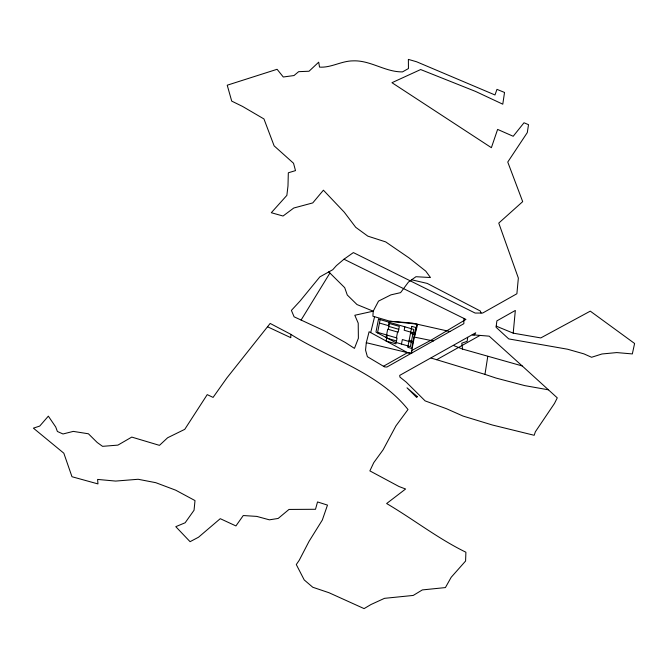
<?xml version="1.0" encoding="UTF-8"?>
<svg xmlns="http://www.w3.org/2000/svg" width="668" height="668" viewBox="0 0 668 668"><rect width="100%" height="100%" fill="white"/><g stroke="black" fill="none" stroke-linecap="round" stroke-linejoin="round"><path stroke-width="1" d="M463.918 318.377L463.842 323.688L386.889 367.041L384.559 366.907L367.375 356.687L365.546 350.082L366.298 342.709L369.095 331.745L407.555 352.654L411.68 353.464L411.73 350.516L430.685 340.388L465.938 319.421L343.987 259.209L336.405 265.63L332.748 269.722L319.838 276.894L300.032 301.068L291.398 310.411L294.104 316.807L325.04 331.169L345.147 342.383L354.457 348.37L358.382 338.259L358.215 323.145L354.808 315.263L373.203 311.188L378.531 301.101L390.922 294.864L400.583 292.642L408.44 282.088L415.964 276.711L430.468 277.537L425.758 271.124L408.958 257.848L385.686 241.899L367.817 236.138L355.702 227.295L344.296 212.224L323.412 190.188L312.758 202.913L293.77 208.015L283.04 216.023L271.3 212.716L286.864 195.373L287.983 185.963L288.325 172.787L295.498 170.616L293.528 163.251L274.13 145.866L263.96 118.954L242.567 106.437L231.712 101.11L227.229 85.203L277.103 69.288L283.282 77.004L294.004 75.542L298.646 71.668L309.042 71.234L318.694 62.174L319.529 67.109C331.052 67.961 341.465 60.88 353.121 60.863C370.473 60.145 385.244 72.119 402.478 71.893L408.449 68.562L408.373 59.394L416.548 61.748L494.98 94.965L496.967 89.362L504.532 92.468L502.779 104.191L475.591 91.441L420.648 69.547L391.966 82.698L491.381 147.686L497.618 129.408L513.199 136.272L524.004 122.77L528.53 124.674L527.286 132.598L507.755 162.048L522.693 201.636L498.762 223.087L518.351 278.063L516.89 293.753L482.672 313.041L475.132 313.058L353.372 252.587L343.987 259.209M290.722 337.682L290.889 334.351L270.164 323.437L226.928 377.879L213.084 397.402L207.23 394.629L184.76 429.34L167.635 437.749L159.46 445.356L131.763 437.089L117.919 445.113L102.555 446.341L97.236 442.517L88.418 433.782L73.288 431.394L63.001 433.975L57.398 431.486L55.72 426.986L48.346 416.147L39.721 426.075L33.4 428.146L63.827 453.205L71.985 476.727L97.962 483.916L97.603 479.424L115.639 481.077L138.134 479.273L155.769 482.68L175.692 490.178L195.006 500.574L194.046 510.243L185.145 522.768L175.784 526.668L190.063 541.673L198.513 537.231L220.256 518.677L235.929 525.933L243.261 515.537L256.746 516.397L269.388 519.829L278.164 518.452L288.993 509.442L315.505 509.283L317.525 501.944L327.487 505.1L322.31 520.063L309.042 541.364L299.231 560.277L296.291 564.552L304.216 579.924L312.766 587.247L329.015 592.733L364.093 608.606L371.016 604.507L384.492 598.336L413.225 595.438L422.343 589.919L445.406 587.581L451.176 577.294L465.588 561.028L465.897 552.219C437.941 538.6 413.392 519.253 386.63 503.538L405.593 489.009L399.03 486.529L369.872 470.89L373.754 462.657L383.081 449.84L395.965 425.833L407.998 409.509C378.664 372.569 329.458 358.766 290.872 334.376M513.208 333.157L515.329 310.453L496.883 320.865L496.074 327.27L508.74 338.91L567.558 349.222L583.924 353.873L591.581 357.271L601.977 353.982L616.756 352.579L632.337 353.923L634.6 343.486L590.278 311.146L540.788 337.924L513.208 333.157L496.207 326.134M467.692 337.307L467.149 341.29L461.755 343.218L462.623 349.105L522.184 365.93L557.271 397.861L554.49 403.43L535.385 431.745L534.175 435.285L492.416 425.023L463.066 416.08L446.525 408.732L425.115 400.884L406.278 382.171L399.907 377.069L399.698 375.391L475.725 332.781L474.439 334.944L472.226 334.768L489.201 336.163L522.184 365.93M548.411 389.811L524.714 385.611L496.115 378.088L484.968 374.381L487.774 356.37M377.52 332.914L380.109 319.613M386.087 337.465L387.707 329.165L398.203 332.221L399.339 326.401L389.477 323.529L388.342 329.349M389.06 322.218L388.392 325.642L379.441 323.036M387.206 335.161L386.071 340.981L395.94 343.853L397.068 338.033L377.629 332.338M396.433 337.849L397.569 332.038M401.476 344.045L402.353 339.544L411.279 342.141M404.841 326.811L404.173 330.243L413.091 332.839M370.682 332.606L374.589 316.707M449.956 331.537L417.667 324.297L414.352 337.089L433.415 340.989M301.093 320.055L329.925 273.037L328.689 271.851M383.524 366.223L407.555 352.654L411.179 353.364L416.874 324.122L389.92 321.233L372.911 316.214L373.203 311.188L356.996 304.558L347.285 295.022L344.705 287.674L329.925 273.037M431.119 358.048L436.672 359.718L480.041 335.403M389.92 321.233L411.872 323.011L417.667 324.297M453.372 345.431L462.623 349.105M411.638 279.792L427.228 283.416L480.309 311.004L481.052 313.05M366.298 342.709L407.555 352.654M388.91 326.435L398.771 329.316M410.486 333.34L414.436 334.493M409.133 340.321L413.075 341.465M386.638 338.075L396.5 340.947M436.672 359.718L484.968 374.381M267.517 326.769L290.739 337.657M378.489 319.137L375.959 332.096L394.855 342.116L410.402 346.642L413.759 329.407L378.489 319.137M411.847 326.36L407.772 347.302L411.713 348.445L415.797 327.512L411.847 326.36M417.333 396.617L416.69 397.485L406.996 387.816L417.333 396.617"/></g></svg>
